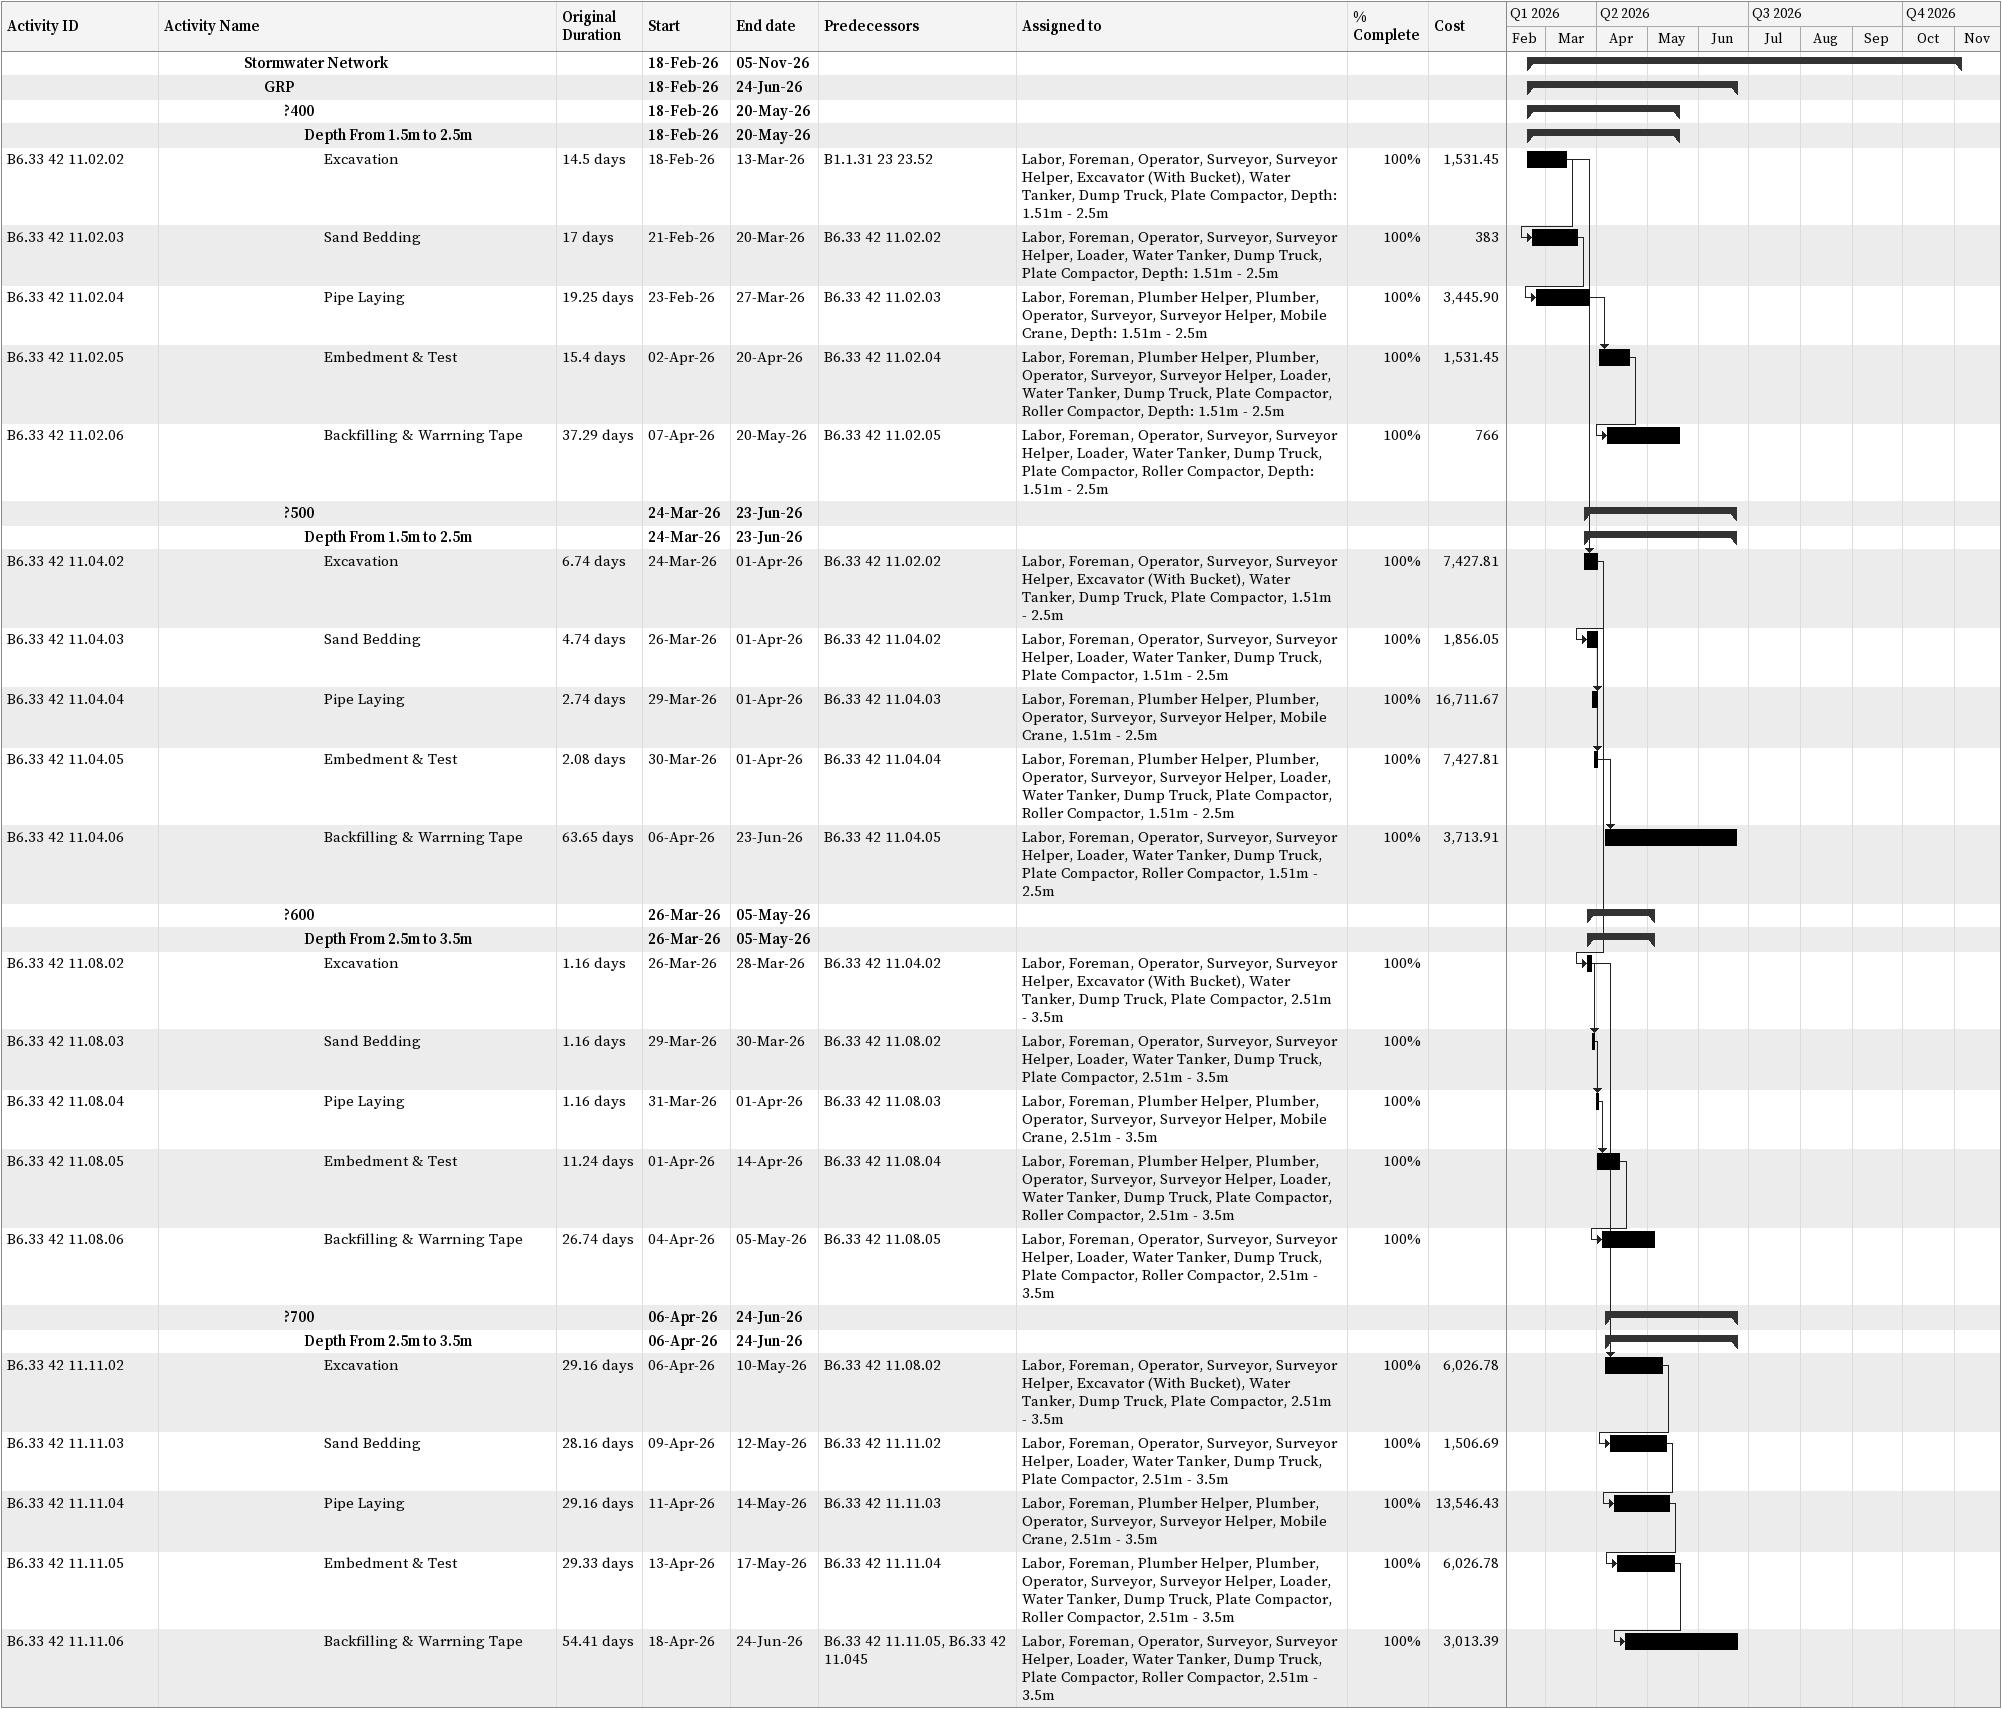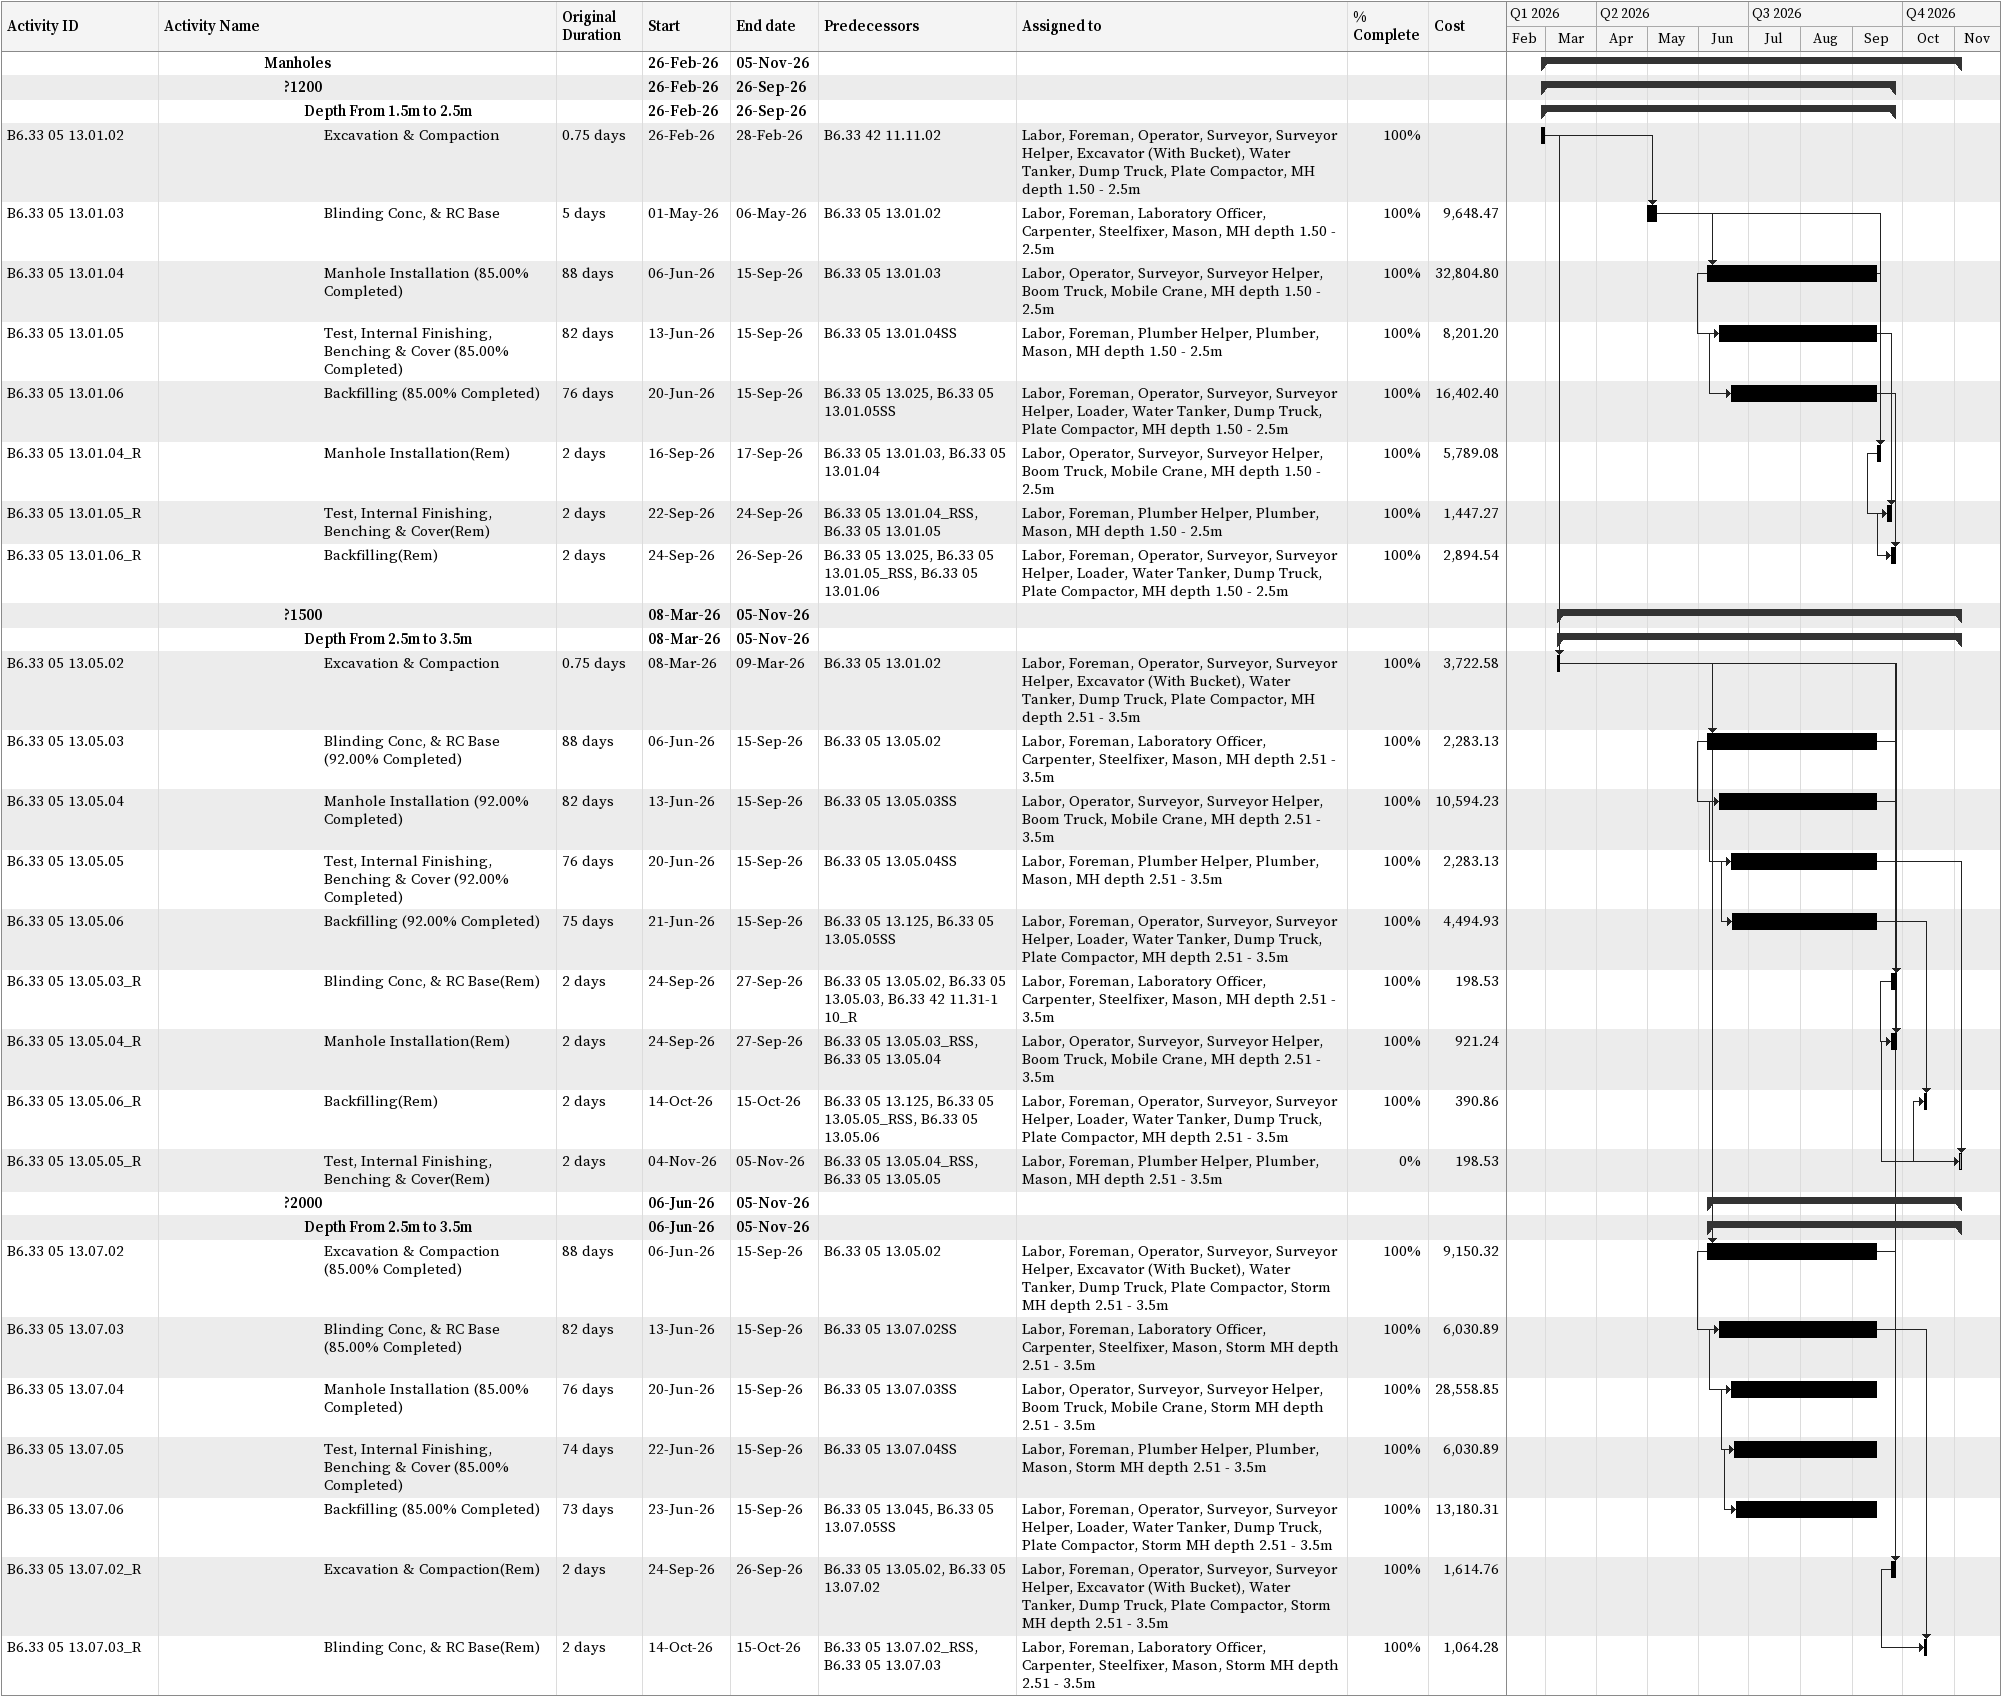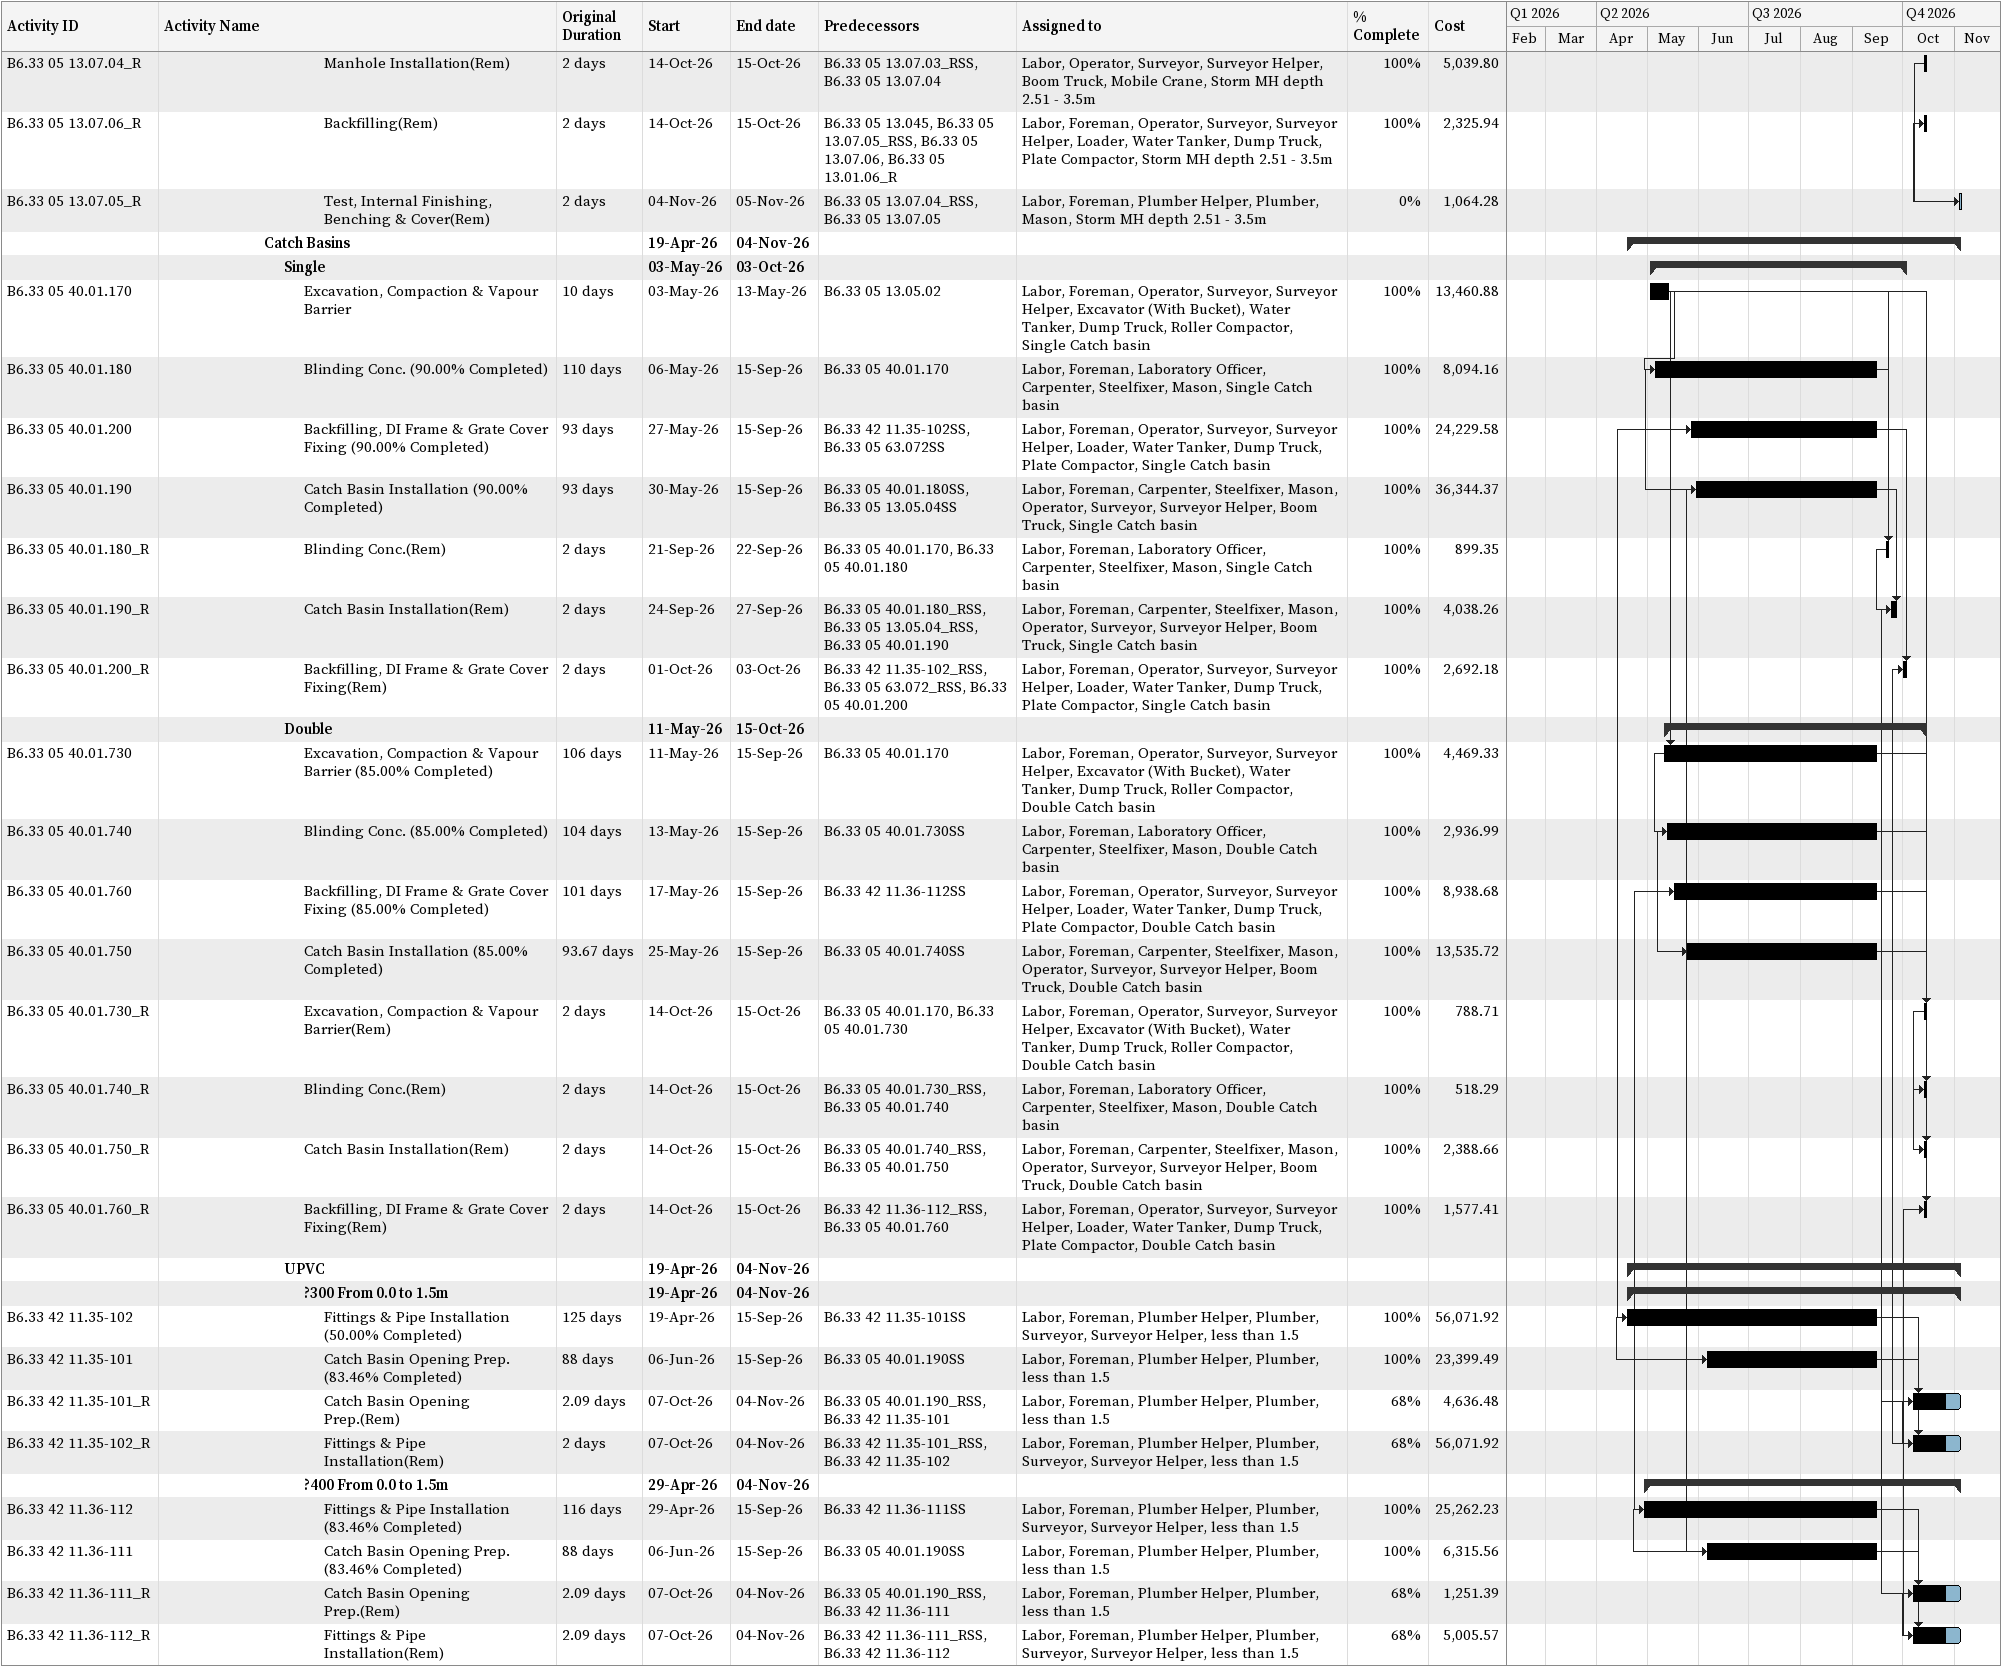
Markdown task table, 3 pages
| ID | Level | Task | Original duration | Start | Finish | Predecessors | Resources | % complete | Cost |
|---|---|---|---|---|---|---|---|---|---|
|  | 5 | **Stormwater Network** |  | 2026-02-18 | 2026-11-05 |  |  |  |  |
|  | 6 | **GRP** |  | 2026-02-18 | 2026-06-24 |  |  |  |  |
|  | 7 | **?400** |  | 2026-02-18 | 2026-05-20 |  |  |  |  |
|  | 8 | **Depth From 1.5m to 2.5m** |  | 2026-02-18 | 2026-05-20 |  |  |  |  |
| B6.33 42 11.02.02 | 9 | Excavation | 14.5d | 2026-02-18 | 2026-03-13 | B1.1.31 23 23.52 | Labor, Foreman, Operator, Surveyor, Surveyor Helper, Excavator (With Bucket), Water Tanker, Dump Truck, Plate Compactor, Depth: 1.51m - 2.5m | 100 | 1531.45 |
| B6.33 42 11.02.03 | 9 | Sand Bedding | 17d | 2026-02-21 | 2026-03-20 | B6.33 42 11.02.02 | Labor, Foreman, Operator, Surveyor, Surveyor Helper, Loader, Water Tanker, Dump Truck, Plate Compactor, Depth: 1.51m - 2.5m | 100 | 383 |
| B6.33 42 11.02.04 | 9 | Pipe Laying | 19.25d | 2026-02-23 | 2026-03-27 | B6.33 42 11.02.03 | Labor, Foreman, Plumber Helper, Plumber, Operator, Surveyor, Surveyor Helper, Mobile Crane, Depth: 1.51m - 2.5m | 100 | 3445.90 |
| B6.33 42 11.02.05 | 9 | Embedment & Test | 15.4d | 2026-04-02 | 2026-04-20 | B6.33 42 11.02.04 | Labor, Foreman, Plumber Helper, Plumber, Operator, Surveyor, Surveyor Helper, Loader, Water Tanker, Dump Truck, Plate Compactor, Roller Compactor, Depth: 1.51m - 2.5m | 100 | 1531.45 |
| B6.33 42 11.02.06 | 9 | Backfilling & Warrning Tape | 37.29d | 2026-04-07 | 2026-05-20 | B6.33 42 11.02.05 | Labor, Foreman, Operator, Surveyor, Surveyor Helper, Loader, Water Tanker, Dump Truck, Plate Compactor, Roller Compactor, Depth: 1.51m - 2.5m | 100 | 766 |
|  | 7 | **?500** |  | 2026-03-24 | 2026-06-23 |  |  |  |  |
|  | 8 | **Depth From 1.5m to 2.5m** |  | 2026-03-24 | 2026-06-23 |  |  |  |  |
| B6.33 42 11.04.02 | 9 | Excavation | 6.74d | 2026-03-24 | 2026-04-01 | B6.33 42 11.02.02 | Labor, Foreman, Operator, Surveyor, Surveyor Helper, Excavator (With Bucket), Water Tanker, Dump Truck, Plate Compactor, 1.51m - 2.5m | 100 | 7427.81 |
| B6.33 42 11.04.03 | 9 | Sand Bedding | 4.74d | 2026-03-26 | 2026-04-01 | B6.33 42 11.04.02 | Labor, Foreman, Operator, Surveyor, Surveyor Helper, Loader, Water Tanker, Dump Truck, Plate Compactor, 1.51m - 2.5m | 100 | 1856.05 |
| B6.33 42 11.04.04 | 9 | Pipe Laying | 2.74d | 2026-03-29 | 2026-04-01 | B6.33 42 11.04.03 | Labor, Foreman, Plumber Helper, Plumber, Operator, Surveyor, Surveyor Helper, Mobile Crane, 1.51m - 2.5m | 100 | 16711.67 |
| B6.33 42 11.04.05 | 9 | Embedment & Test | 2.08d | 2026-03-30 | 2026-04-01 | B6.33 42 11.04.04 | Labor, Foreman, Plumber Helper, Plumber, Operator, Surveyor, Surveyor Helper, Loader, Water Tanker, Dump Truck, Plate Compactor, Roller Compactor, 1.51m - 2.5m | 100 | 7427.81 |
| B6.33 42 11.04.06 | 9 | Backfilling & Warrning Tape | 63.65d | 2026-04-06 | 2026-06-23 | B6.33 42 11.04.05 | Labor, Foreman, Operator, Surveyor, Surveyor Helper, Loader, Water Tanker, Dump Truck, Plate Compactor, Roller Compactor, 1.51m - 2.5m | 100 | 3713.91 |
|  | 7 | **?600** |  | 2026-03-26 | 2026-05-05 |  |  |  |  |
|  | 8 | **Depth From 2.5m to 3.5m** |  | 2026-03-26 | 2026-05-05 |  |  |  |  |
| B6.33 42 11.08.02 | 9 | Excavation | 1.16d | 2026-03-26 | 2026-03-28 | B6.33 42 11.04.02 | Labor, Foreman, Operator, Surveyor, Surveyor Helper, Excavator (With Bucket), Water Tanker, Dump Truck, Plate Compactor, 2.51m - 3.5m | 100 |  |
| B6.33 42 11.08.03 | 9 | Sand Bedding | 1.16d | 2026-03-29 | 2026-03-30 | B6.33 42 11.08.02 | Labor, Foreman, Operator, Surveyor, Surveyor Helper, Loader, Water Tanker, Dump Truck, Plate Compactor, 2.51m - 3.5m | 100 |  |
| B6.33 42 11.08.04 | 9 | Pipe Laying | 1.16d | 2026-03-31 | 2026-04-01 | B6.33 42 11.08.03 | Labor, Foreman, Plumber Helper, Plumber, Operator, Surveyor, Surveyor Helper, Mobile Crane, 2.51m - 3.5m | 100 |  |
| B6.33 42 11.08.05 | 9 | Embedment & Test | 11.24d | 2026-04-01 | 2026-04-14 | B6.33 42 11.08.04 | Labor, Foreman, Plumber Helper, Plumber, Operator, Surveyor, Surveyor Helper, Loader, Water Tanker, Dump Truck, Plate Compactor, Roller Compactor, 2.51m - 3.5m | 100 |  |
| B6.33 42 11.08.06 | 9 | Backfilling & Warrning Tape | 26.74d | 2026-04-04 | 2026-05-05 | B6.33 42 11.08.05 | Labor, Foreman, Operator, Surveyor, Surveyor Helper, Loader, Water Tanker, Dump Truck, Plate Compactor, Roller Compactor, 2.51m - 3.5m | 100 |  |
|  | 7 | **?700** |  | 2026-04-06 | 2026-06-24 |  |  |  |  |
|  | 8 | **Depth From 2.5m to 3.5m** |  | 2026-04-06 | 2026-06-24 |  |  |  |  |
| B6.33 42 11.11.02 | 9 | Excavation | 29.16d | 2026-04-06 | 2026-05-10 | B6.33 42 11.08.02 | Labor, Foreman, Operator, Surveyor, Surveyor Helper, Excavator (With Bucket), Water Tanker, Dump Truck, Plate Compactor, 2.51m - 3.5m | 100 | 6026.78 |
| B6.33 42 11.11.03 | 9 | Sand Bedding | 28.16d | 2026-04-09 | 2026-05-12 | B6.33 42 11.11.02 | Labor, Foreman, Operator, Surveyor, Surveyor Helper, Loader, Water Tanker, Dump Truck, Plate Compactor, 2.51m - 3.5m | 100 | 1506.69 |
| B6.33 42 11.11.04 | 9 | Pipe Laying | 29.16d | 2026-04-11 | 2026-05-14 | B6.33 42 11.11.03 | Labor, Foreman, Plumber Helper, Plumber, Operator, Surveyor, Surveyor Helper, Mobile Crane, 2.51m - 3.5m | 100 | 13546.43 |
| B6.33 42 11.11.05 | 9 | Embedment & Test | 29.33d | 2026-04-13 | 2026-05-17 | B6.33 42 11.11.04 | Labor, Foreman, Plumber Helper, Plumber, Operator, Surveyor, Surveyor Helper, Loader, Water Tanker, Dump Truck, Plate Compactor, Roller Compactor, 2.51m - 3.5m | 100 | 6026.78 |
| B6.33 42 11.11.06 | 9 | Backfilling & Warrning Tape | 54.41d | 2026-04-18 | 2026-06-24 | B6.33 42 11.11.05, B6.33 42 11.045 | Labor, Foreman, Operator, Surveyor, Surveyor Helper, Loader, Water Tanker, Dump Truck, Plate Compactor, Roller Compactor, 2.51m - 3.5m | 100 | 3013.39 |
|  | 6 | **Manholes** |  | 2026-02-26 | 2026-11-05 |  |  |  |  |
|  | 7 | **?1200** |  | 2026-02-26 | 2026-09-26 |  |  |  |  |
|  | 8 | **Depth From 1.5m to 2.5m** |  | 2026-02-26 | 2026-09-26 |  |  |  |  |
| B6.33 05 13.01.02 | 9 | Excavation & Compaction | 0.75d | 2026-02-26 | 2026-02-28 | B6.33 42 11.11.02 | Labor, Foreman, Operator, Surveyor, Surveyor Helper, Excavator (With Bucket), Water Tanker, Dump Truck, Plate Compactor, MH depth 1.50 - 2.5m | 100 |  |
| B6.33 05 13.01.03 | 9 | Blinding Conc, & RC Base | 5d | 2026-05-01 | 2026-05-06 | B6.33 05 13.01.02 | Labor, Foreman, Laboratory Officer, Carpenter, Steelfixer, Mason, MH depth 1.50 - 2.5m | 100 | 9648.47 |
| B6.33 05 13.01.04 | 9 | Manhole Installation (85.00% Completed) | 88d | 2026-06-06 | 2026-09-15 | B6.33 05 13.01.03 | Labor, Operator, Surveyor, Surveyor Helper, Boom Truck, Mobile Crane, MH depth 1.50 - 2.5m | 100 | 32804.80 |
| B6.33 05 13.01.05 | 9 | Test, Internal Finishing, Benching & Cover (85.00% Completed) | 82d | 2026-06-13 | 2026-09-15 | B6.33 05 13.01.04SS | Labor, Foreman, Plumber Helper, Plumber, Mason, MH depth 1.50 - 2.5m | 100 | 8201.20 |
| B6.33 05 13.01.06 | 9 | Backfilling (85.00% Completed) | 76d | 2026-06-20 | 2026-09-15 | B6.33 05 13.025, B6.33 05 13.01.05SS | Labor, Foreman, Operator, Surveyor, Surveyor Helper, Loader, Water Tanker, Dump Truck, Plate Compactor, MH depth 1.50 - 2.5m | 100 | 16402.40 |
| B6.33 05 13.01.04_R | 9 | Manhole Installation(Rem) | 2d | 2026-09-16 | 2026-09-17 | B6.33 05 13.01.03, B6.33 05 13.01.04 | Labor, Operator, Surveyor, Surveyor Helper, Boom Truck, Mobile Crane, MH depth 1.50 - 2.5m | 100 | 5789.08 |
| B6.33 05 13.01.05_R | 9 | Test, Internal Finishing, Benching & Cover(Rem) | 2d | 2026-09-22 | 2026-09-24 | B6.33 05 13.01.04_RSS, B6.33 05 13.01.05 | Labor, Foreman, Plumber Helper, Plumber, Mason, MH depth 1.50 - 2.5m | 100 | 1447.27 |
| B6.33 05 13.01.06_R | 9 | Backfilling(Rem) | 2d | 2026-09-24 | 2026-09-26 | B6.33 05 13.025, B6.33 05 13.01.05_RSS, B6.33 05 13.01.06 | Labor, Foreman, Operator, Surveyor, Surveyor Helper, Loader, Water Tanker, Dump Truck, Plate Compactor, MH depth 1.50 - 2.5m | 100 | 2894.54 |
|  | 7 | **?1500** |  | 2026-03-08 | 2026-11-05 |  |  |  |  |
|  | 8 | **Depth From 2.5m to 3.5m** |  | 2026-03-08 | 2026-11-05 |  |  |  |  |
| B6.33 05 13.05.02 | 9 | Excavation & Compaction | 0.75d | 2026-03-08 | 2026-03-09 | B6.33 05 13.01.02 | Labor, Foreman, Operator, Surveyor, Surveyor Helper, Excavator (With Bucket), Water Tanker, Dump Truck, Plate Compactor, MH depth 2.51 - 3.5m | 100 | 3722.58 |
| B6.33 05 13.05.03 | 9 | Blinding Conc, & RC Base (92.00% Completed) | 88d | 2026-06-06 | 2026-09-15 | B6.33 05 13.05.02 | Labor, Foreman, Laboratory Officer, Carpenter, Steelfixer, Mason, MH depth 2.51 - 3.5m | 100 | 2283.13 |
| B6.33 05 13.05.04 | 9 | Manhole Installation (92.00% Completed) | 82d | 2026-06-13 | 2026-09-15 | B6.33 05 13.05.03SS | Labor, Operator, Surveyor, Surveyor Helper, Boom Truck, Mobile Crane, MH depth 2.51 - 3.5m | 100 | 10594.23 |
| B6.33 05 13.05.05 | 9 | Test, Internal Finishing, Benching & Cover (92.00% Completed) | 76d | 2026-06-20 | 2026-09-15 | B6.33 05 13.05.04SS | Labor, Foreman, Plumber Helper, Plumber, Mason, MH depth 2.51 - 3.5m | 100 | 2283.13 |
| B6.33 05 13.05.06 | 9 | Backfilling (92.00% Completed) | 75d | 2026-06-21 | 2026-09-15 | B6.33 05 13.125, B6.33 05 13.05.05SS | Labor, Foreman, Operator, Surveyor, Surveyor Helper, Loader, Water Tanker, Dump Truck, Plate Compactor, MH depth 2.51 - 3.5m | 100 | 4494.93 |
| B6.33 05 13.05.03_R | 9 | Blinding Conc, & RC Base(Rem) | 2d | 2026-09-24 | 2026-09-27 | B6.33 05 13.05.02, B6.33 05 13.05.03, B6.33 42 11.31-1 10_R | Labor, Foreman, Laboratory Officer, Carpenter, Steelfixer, Mason, MH depth 2.51 - 3.5m | 100 | 198.53 |
| B6.33 05 13.05.04_R | 9 | Manhole Installation(Rem) | 2d | 2026-09-24 | 2026-09-27 | B6.33 05 13.05.03_RSS, B6.33 05 13.05.04 | Labor, Operator, Surveyor, Surveyor Helper, Boom Truck, Mobile Crane, MH depth 2.51 - 3.5m | 100 | 921.24 |
| B6.33 05 13.05.06_R | 9 | Backfilling(Rem) | 2d | 2026-10-14 | 2026-10-15 | B6.33 05 13.125, B6.33 05 13.05.05_RSS, B6.33 05 13.05.06 | Labor, Foreman, Operator, Surveyor, Surveyor Helper, Loader, Water Tanker, Dump Truck, Plate Compactor, MH depth 2.51 - 3.5m | 100 | 390.86 |
| B6.33 05 13.05.05_R | 9 | Test, Internal Finishing, Benching & Cover(Rem) | 2d | 2026-11-04 | 2026-11-05 | B6.33 05 13.05.04_RSS, B6.33 05 13.05.05 | Labor, Foreman, Plumber Helper, Plumber, Mason, MH depth 2.51 - 3.5m | 0 | 198.53 |
|  | 7 | **?2000** |  | 2026-06-06 | 2026-11-05 |  |  |  |  |
|  | 8 | **Depth From 2.5m to 3.5m** |  | 2026-06-06 | 2026-11-05 |  |  |  |  |
| B6.33 05 13.07.02 | 9 | Excavation & Compaction (85.00% Completed) | 88d | 2026-06-06 | 2026-09-15 | B6.33 05 13.05.02 | Labor, Foreman, Operator, Surveyor, Surveyor Helper, Excavator (With Bucket), Water Tanker, Dump Truck, Plate Compactor, Storm MH depth 2.51 - 3.5m | 100 | 9150.32 |
| B6.33 05 13.07.03 | 9 | Blinding Conc, & RC Base (85.00% Completed) | 82d | 2026-06-13 | 2026-09-15 | B6.33 05 13.07.02SS | Labor, Foreman, Laboratory Officer, Carpenter, Steelfixer, Mason, Storm MH depth 2.51 - 3.5m | 100 | 6030.89 |
| B6.33 05 13.07.04 | 9 | Manhole Installation (85.00% Completed) | 76d | 2026-06-20 | 2026-09-15 | B6.33 05 13.07.03SS | Labor, Operator, Surveyor, Surveyor Helper, Boom Truck, Mobile Crane, Storm MH depth 2.51 - 3.5m | 100 | 28558.85 |
| B6.33 05 13.07.05 | 9 | Test, Internal Finishing, Benching & Cover (85.00% Completed) | 74d | 2026-06-22 | 2026-09-15 | B6.33 05 13.07.04SS | Labor, Foreman, Plumber Helper, Plumber, Mason, Storm MH depth 2.51 - 3.5m | 100 | 6030.89 |
| B6.33 05 13.07.06 | 9 | Backfilling (85.00% Completed) | 73d | 2026-06-23 | 2026-09-15 | B6.33 05 13.045, B6.33 05 13.07.05SS | Labor, Foreman, Operator, Surveyor, Surveyor Helper, Loader, Water Tanker, Dump Truck, Plate Compactor, Storm MH depth 2.51 - 3.5m | 100 | 13180.31 |
| B6.33 05 13.07.02_R | 9 | Excavation & Compaction(Rem) | 2d | 2026-09-24 | 2026-09-26 | B6.33 05 13.05.02, B6.33 05 13.07.02 | Labor, Foreman, Operator, Surveyor, Surveyor Helper, Excavator (With Bucket), Water Tanker, Dump Truck, Plate Compactor, Storm MH depth 2.51 - 3.5m | 100 | 1614.76 |
| B6.33 05 13.07.03_R | 9 | Blinding Conc, & RC Base(Rem) | 2d | 2026-10-14 | 2026-10-15 | B6.33 05 13.07.02_RSS, B6.33 05 13.07.03 | Labor, Foreman, Laboratory Officer, Carpenter, Steelfixer, Mason, Storm MH depth 2.51 - 3.5m | 100 | 1064.28 |
| B6.33 05 13.07.04_R | 9 | Manhole Installation(Rem) | 2d | 2026-10-14 | 2026-10-15 | B6.33 05 13.07.03_RSS, B6.33 05 13.07.04 | Labor, Operator, Surveyor, Surveyor Helper, Boom Truck, Mobile Crane, Storm MH depth 2.51 - 3.5m | 100 | 5039.80 |
| B6.33 05 13.07.06_R | 9 | Backfilling(Rem) | 2d | 2026-10-14 | 2026-10-15 | B6.33 05 13.045, B6.33 05 13.07.05_RSS, B6.33 05 13.07.06, B6.33 05 13.01.06_R | Labor, Foreman, Operator, Surveyor, Surveyor Helper, Loader, Water Tanker, Dump Truck, Plate Compactor, Storm MH depth 2.51 - 3.5m | 100 | 2325.94 |
| B6.33 05 13.07.05_R | 9 | Test, Internal Finishing, Benching & Cover(Rem) | 2d | 2026-11-04 | 2026-11-05 | B6.33 05 13.07.04_RSS, B6.33 05 13.07.05 | Labor, Foreman, Plumber Helper, Plumber, Mason, Storm MH depth 2.51 - 3.5m | 0 | 1064.28 |
|  | 6 | **Catch Basins** |  | 2026-04-19 | 2026-11-04 |  |  |  |  |
|  | 7 | **Single** |  | 2026-05-03 | 2026-10-03 |  |  |  |  |
| B6.33 05 40.01.170 | 8 | Excavation, Compaction & Vapour Barrier | 10d | 2026-05-03 | 2026-05-13 | B6.33 05 13.05.02 | Labor, Foreman, Operator, Surveyor, Surveyor Helper, Excavator (With Bucket), Water Tanker, Dump Truck, Roller Compactor, Single Catch basin | 100 | 13460.88 |
| B6.33 05 40.01.180 | 8 | Blinding Conc. (90.00% Completed) | 110d | 2026-05-06 | 2026-09-15 | B6.33 05 40.01.170 | Labor, Foreman, Laboratory Officer, Carpenter, Steelfixer, Mason, Single Catch basin | 100 | 8094.16 |
| B6.33 05 40.01.200 | 8 | Backfilling, DI Frame & Grate Cover Fixing (90.00% Completed) | 93d | 2026-05-27 | 2026-09-15 | B6.33 42 11.35-102SS, B6.33 05 63.072SS | Labor, Foreman, Operator, Surveyor, Surveyor Helper, Loader, Water Tanker, Dump Truck, Plate Compactor, Single Catch basin | 100 | 24229.58 |
| B6.33 05 40.01.190 | 8 | Catch Basin Installation (90.00% Completed) | 93d | 2026-05-30 | 2026-09-15 | B6.33 05 40.01.180SS, B6.33 05 13.05.04SS | Labor, Foreman, Carpenter, Steelfixer, Mason, Operator, Surveyor, Surveyor Helper, Boom Truck, Single Catch basin | 100 | 36344.37 |
| B6.33 05 40.01.180_R | 8 | Blinding Conc.(Rem) | 2d | 2026-09-21 | 2026-09-22 | B6.33 05 40.01.170, B6.33 05 40.01.180 | Labor, Foreman, Laboratory Officer, Carpenter, Steelfixer, Mason, Single Catch basin | 100 | 899.35 |
| B6.33 05 40.01.190_R | 8 | Catch Basin Installation(Rem) | 2d | 2026-09-24 | 2026-09-27 | B6.33 05 40.01.180_RSS, B6.33 05 13.05.04_RSS, B6.33 05 40.01.190 | Labor, Foreman, Carpenter, Steelfixer, Mason, Operator, Surveyor, Surveyor Helper, Boom Truck, Single Catch basin | 100 | 4038.26 |
| B6.33 05 40.01.200_R | 8 | Backfilling, DI Frame & Grate Cover Fixing(Rem) | 2d | 2026-10-01 | 2026-10-03 | B6.33 42 11.35-102_RSS, B6.33 05 63.072_RSS, B6.33 05 40.01.200 | Labor, Foreman, Operator, Surveyor, Surveyor Helper, Loader, Water Tanker, Dump Truck, Plate Compactor, Single Catch basin | 100 | 2692.18 |
|  | 7 | **Double** |  | 2026-05-11 | 2026-10-15 |  |  |  |  |
| B6.33 05 40.01.730 | 8 | Excavation, Compaction & Vapour Barrier (85.00% Completed) | 106d | 2026-05-11 | 2026-09-15 | B6.33 05 40.01.170 | Labor, Foreman, Operator, Surveyor, Surveyor Helper, Excavator (With Bucket), Water Tanker, Dump Truck, Roller Compactor, Double Catch basin | 100 | 4469.33 |
| B6.33 05 40.01.740 | 8 | Blinding Conc. (85.00% Completed) | 104d | 2026-05-13 | 2026-09-15 | B6.33 05 40.01.730SS | Labor, Foreman, Laboratory Officer, Carpenter, Steelfixer, Mason, Double Catch basin | 100 | 2936.99 |
| B6.33 05 40.01.760 | 8 | Backfilling, DI Frame & Grate Cover Fixing (85.00% Completed) | 101d | 2026-05-17 | 2026-09-15 | B6.33 42 11.36-112SS | Labor, Foreman, Operator, Surveyor, Surveyor Helper, Loader, Water Tanker, Dump Truck, Plate Compactor, Double Catch basin | 100 | 8938.68 |
| B6.33 05 40.01.750 | 8 | Catch Basin Installation (85.00% Completed) | 93.67d | 2026-05-25 | 2026-09-15 | B6.33 05 40.01.740SS | Labor, Foreman, Carpenter, Steelfixer, Mason, Operator, Surveyor, Surveyor Helper, Boom Truck, Double Catch basin | 100 | 13535.72 |
| B6.33 05 40.01.730_R | 8 | Excavation, Compaction & Vapour Barrier(Rem) | 2d | 2026-10-14 | 2026-10-15 | B6.33 05 40.01.170, B6.33 05 40.01.730 | Labor, Foreman, Operator, Surveyor, Surveyor Helper, Excavator (With Bucket), Water Tanker, Dump Truck, Roller Compactor, Double Catch basin | 100 | 788.71 |
| B6.33 05 40.01.740_R | 8 | Blinding Conc.(Rem) | 2d | 2026-10-14 | 2026-10-15 | B6.33 05 40.01.730_RSS, B6.33 05 40.01.740 | Labor, Foreman, Laboratory Officer, Carpenter, Steelfixer, Mason, Double Catch basin | 100 | 518.29 |
| B6.33 05 40.01.750_R | 8 | Catch Basin Installation(Rem) | 2d | 2026-10-14 | 2026-10-15 | B6.33 05 40.01.740_RSS, B6.33 05 40.01.750 | Labor, Foreman, Carpenter, Steelfixer, Mason, Operator, Surveyor, Surveyor Helper, Boom Truck, Double Catch basin | 100 | 2388.66 |
| B6.33 05 40.01.760_R | 8 | Backfilling, DI Frame & Grate Cover Fixing(Rem) | 2d | 2026-10-14 | 2026-10-15 | B6.33 42 11.36-112_RSS, B6.33 05 40.01.760 | Labor, Foreman, Operator, Surveyor, Surveyor Helper, Loader, Water Tanker, Dump Truck, Plate Compactor, Double Catch basin | 100 | 1577.41 |
|  | 7 | **UPVC** |  | 2026-04-19 | 2026-11-04 |  |  |  |  |
|  | 8 | **?300 From 0.0 to 1.5m** |  | 2026-04-19 | 2026-11-04 |  |  |  |  |
| B6.33 42 11.35-102 | 9 | Fittings & Pipe Installation (50.00% Completed) | 125d | 2026-04-19 | 2026-09-15 | B6.33 42 11.35-101SS | Labor, Foreman, Plumber Helper, Plumber, Surveyor, Surveyor Helper, less than 1.5 | 100 | 56071.92 |
| B6.33 42 11.35-101 | 9 | Catch Basin Opening Prep. (83.46% Completed) | 88d | 2026-06-06 | 2026-09-15 | B6.33 05 40.01.190SS | Labor, Foreman, Plumber Helper, Plumber, less than 1.5 | 100 | 23399.49 |
| B6.33 42 11.35-101_R | 9 | Catch Basin Opening Prep.(Rem) | 2.09d | 2026-10-07 | 2026-11-04 | B6.33 05 40.01.190_RSS, B6.33 42 11.35-101 | Labor, Foreman, Plumber Helper, Plumber, less than 1.5 | 68 | 4636.48 |
| B6.33 42 11.35-102_R | 9 | Fittings & Pipe Installation(Rem) | 2d | 2026-10-07 | 2026-11-04 | B6.33 42 11.35-101_RSS, B6.33 42 11.35-102 | Labor, Foreman, Plumber Helper, Plumber, Surveyor, Surveyor Helper, less than 1.5 | 68 | 56071.92 |
|  | 8 | **?400 From 0.0 to 1.5m** |  | 2026-04-29 | 2026-11-04 |  |  |  |  |
| B6.33 42 11.36-112 | 9 | Fittings & Pipe Installation (83.46% Completed) | 116d | 2026-04-29 | 2026-09-15 | B6.33 42 11.36-111SS | Labor, Foreman, Plumber Helper, Plumber, Surveyor, Surveyor Helper, less than 1.5 | 100 | 25262.23 |
| B6.33 42 11.36-111 | 9 | Catch Basin Opening Prep. (83.46% Completed) | 88d | 2026-06-06 | 2026-09-15 | B6.33 05 40.01.190SS | Labor, Foreman, Plumber Helper, Plumber, less than 1.5 | 100 | 6315.56 |
| B6.33 42 11.36-111_R | 9 | Catch Basin Opening Prep.(Rem) | 2.09d | 2026-10-07 | 2026-11-04 | B6.33 05 40.01.190_RSS, B6.33 42 11.36-111 | Labor, Foreman, Plumber Helper, Plumber, less than 1.5 | 68 | 1251.39 |
| B6.33 42 11.36-112_R | 9 | Fittings & Pipe Installation(Rem) | 2.09d | 2026-10-07 | 2026-11-04 | B6.33 42 11.36-111_RSS, B6.33 42 11.36-112 | Labor, Foreman, Plumber Helper, Plumber, Surveyor, Surveyor Helper, less than 1.5 | 68 | 5005.57 |
